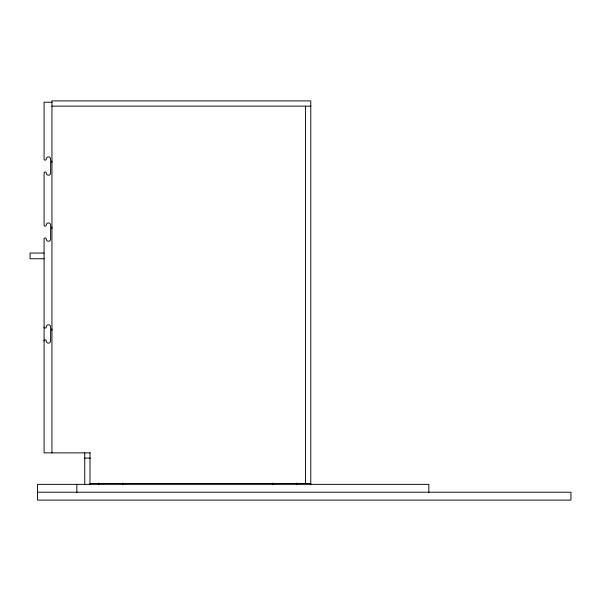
<?xml version="1.0" encoding="UTF-8"?>
<svg xmlns="http://www.w3.org/2000/svg" width="601" height="601" viewBox="0 0 601 601"><rect width="100%" height="100%" fill="white"/><g stroke="black" fill="none" stroke-linecap="round" stroke-linejoin="round"><path stroke-width="0.9" d="M51.949 102.215L44.076 102.215L44.076 159.055A1.097 1.097 0 0 0 45.173 160.144A1.097 1.097 0 0 0 46.262 159.055A2.186 2.186 0 0 1 48.448 156.869A2.186 2.186 0 0 1 50.634 159.055L50.634 161.241L51.949 161.241M51.949 106.144L310.792 106.144M51.949 162.112L50.634 162.112L50.634 173.043A2.186 2.186 0 0 1 48.448 175.229A2.186 2.186 0 0 1 46.262 173.043A1.097 1.097 0 0 0 45.173 171.954A1.097 1.097 0 0 0 44.076 173.043L44.076 225.075A1.097 1.097 0 0 0 45.173 226.171A1.097 1.097 0 0 0 46.262 225.075A2.186 2.186 0 0 1 48.448 222.888A2.186 2.186 0 0 1 50.634 225.075L50.634 227.261L51.949 227.261M51.949 228.14L50.634 228.14L50.634 239.07A2.186 2.186 0 0 1 48.448 241.256A2.186 2.186 0 0 1 46.262 239.07A1.097 1.097 0 0 0 45.173 237.973A1.097 1.097 0 0 0 44.076 239.07L44.076 452.876L90.353 452.876M44.038 253.059L30.05 253.059L30.05 258.746L44.038 258.746M51.949 329.138L50.634 329.138L50.634 326.952A2.186 2.186 0 0 0 48.448 324.765A2.186 2.186 0 0 0 46.262 326.952A1.097 1.097 0 0 1 45.173 328.048A1.097 1.097 0 0 1 44.076 326.952M51.949 330.017L50.634 330.017L50.634 340.947A2.186 2.186 0 0 1 48.448 343.133A2.186 2.186 0 0 1 46.262 340.947A1.097 1.097 0 0 0 45.173 339.85A1.097 1.097 0 0 0 44.076 340.947M84.741 458.127L90.353 458.127M89.992 483.482L310.792 483.482M37.517 492.227L570.95 492.227L570.95 500.1L37.517 500.1L37.517 484.361L428.851 484.361L428.851 492.227M310.792 484.722L310.792 100.9L51.949 100.9L51.949 452.876M305.548 106.144L305.548 483.482M296.804 482.986L296.804 484.834M272.756 482.986L272.756 484.834M122.784 482.986L122.784 484.834M98.737 482.986L98.737 484.834M89.992 452.876L89.992 484.857M84.741 452.876L84.741 484.857M76.868 484.361L76.868 492.227"/></g></svg>
